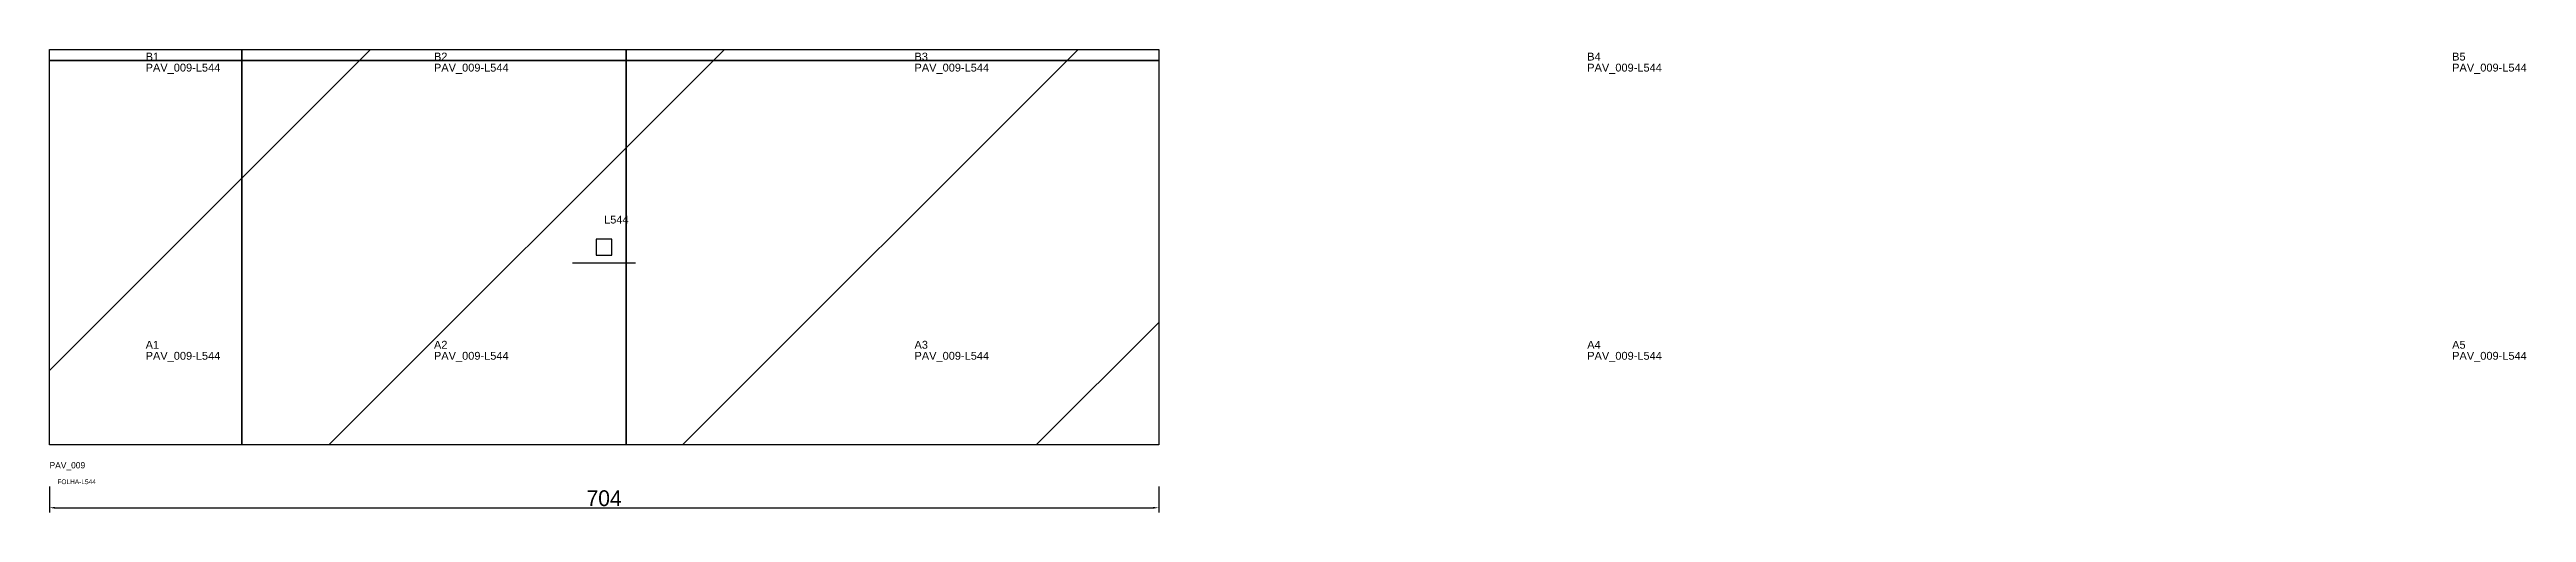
# Model space of a CAD drawing. Header units: metres. Extents: x 222 to 1794, y -92 to 202.
import ezdxf

# ---------------------------------------------------------------- set-up
doc = ezdxf.new("R2010")
doc.units = ezdxf.units.M
for name, color, linetype in [('3', 3, 'CONTINUOUS'), ('AUX00', 7, 'CONTINUOUS'), ('COTA', 241, 'CONTINUOUS'), ('FOLHA', 255, 'CONTINUOUS'), ('Hachura', 251, 'CONTINUOUS'), ('NOMENCLATURA', 7, 'CONTINUOUS'), ('Nível', 160, 'CONTINUOUS'), ('Painéis', 200, 'CONTINUOUS'), ('Pilares', 5, 'CONTINUOUS'), ('SARR_2.2x7', 40, 'CONTINUOUS')]:
    doc.layers.add(name, color=color, linetype=linetype)
doc.styles.add('ARIAL', font='Arial.ttf')
doc.styles.add('STR_STANDARD', font='arial.ttf')
doc.dimstyles.new('EZ DXF', dxfattribs={"dimtxt": 10, "dimasz": 3.5, "dimexe": 3, "dimexo": 1.5, "dimgap": 1, "dimtad": 1, "dimdec": 1, "dimdsep": 46, "dimcen": 2.5, "dimazin": 3, "dimtfac": 1, "dimtmove": 0, "dimatfit": 3})

msp = doc.modelspace()

# ---------------------------------------------------------------- hatches: boundary and pattern name
at = {"layer": 'Hachura'}
h = msp.add_hatch(dxfattribs=at)
h.set_pattern_fill('ANSI31', scale=50)
h.paths.add_polyline_path([(222.2, -49.5), (222.2, 201.5), (584.95, 201.5), (926.2, 201.5), (926.2, -49.5)])
h = msp.add_hatch(dxfattribs=at)
h.set_pattern_fill('ANSI31', scale=50)
h.paths.add_polyline_path([(222.2, -49.5), (222.2, 201.5), (584.95, 201.5), (926.2, 201.5), (926.2, -49.5)])

# ---------------------------------------------------------------- linework, layer by layer
at = {"layer": '3'}
for points in [[(222.2, 194.5), (926.2, 194.5)], [(222.2, 194.5), (926.2, 194.5)], [(344.2, -49.5), (344.2, 201.5)], [(344.2, -49.5), (344.2, 201.5)], [(588.2, -49.5), (588.2, 201.5)], [(588.2, -49.5), (588.2, 201.5)]]:
    msp.add_lwpolyline(points, close=True, dxfattribs=at)
at = {"layer": 'Painéis', "color": 200}
for p, q in [((222.2, -49.5), (222.2, 201.5)), ((222.2, 201.5), (584.95, 201.5)), ((222.2, -49.5), (222.2, 201.5)), ((222.2, 201.5), (584.95, 201.5)), ((584.95, 201.5), (926.2, 201.5)), ((584.95, 201.5), (926.2, 201.5)), ((926.2, 201.5), (926.2, -49.5)), ((926.2, 201.5), (926.2, -49.5)), ((926.2, -49.5), (222.2, -49.5)), ((926.2, -49.5), (222.2, -49.5))]:
    msp.add_line(p, q, dxfattribs=at)
at = {"layer": 'Pilares'}
msp.add_lwpolyline([(569.2, 71), (579.2, 71), (579.2, 81), (569.2, 81)], close=True, dxfattribs=at)
msp.add_lwpolyline([(569.2, 71), (579.2, 71), (579.2, 81), (569.2, 81)], close=True, dxfattribs=at)
at = {"layer": 'SARR_2.2x7'}
msp.add_line((554.2, 66), (594.2, 66), dxfattribs=at)
msp.add_line((554.2, 66), (594.2, 66), dxfattribs=at)

# ---------------------------------------------------------------- texts
at = {"layer": '3', "style": 'STR_STANDARD'}
for s, p in [('B1', (283.2, 194.5)), ('B1', (283.2, 194.5)), ('B2', (466.2, 194.5)), ('B2', (466.2, 194.5)), ('B3', (771.2, 194.5)), ('B3', (771.2, 194.5)), ('B4', (1198.2, 194.5)), ('B4', (1198.2, 194.5)), ('B5', (1747.2, 194.5)), ('B5', (1747.2, 194.5)), ('A1', (283.2, 11.5)), ('A1', (283.2, 11.5)), ('A2', (466.2, 11.5)), ('A2', (466.2, 11.5)), ('A3', (771.2, 11.5)), ('A3', (771.2, 11.5)), ('A4', (1198.2, 11.5)), ('A4', (1198.2, 11.5)), ('A5', (1747.2, 11.5)), ('A5', (1747.2, 11.5))]:
    msp.add_text(s, height=5, dxfattribs=at).set_placement(p)
at = {"layer": 'AUX00', "style": 'STR_STANDARD'}
for p in [(283.2, 187.5), (283.2, 187.5), (466.2, 187.5), (466.2, 187.5), (771.2, 187.5), (771.2, 187.5), (1198.2, 187.5), (1198.2, 187.5), (1747.2, 187.5), (1747.2, 187.5), (283.2, 4.5), (283.2, 4.5), (466.2, 4.5), (466.2, 4.5), (771.2, 4.5), (771.2, 4.5), (1198.2, 4.5), (1198.2, 4.5), (1747.2, 4.5), (1747.2, 4.5)]:
    msp.add_text('PAV_009-L544', height=5, dxfattribs=at).set_placement(p)
at = {"layer": 'FOLHA'}
msp.add_text('FOLHA-L544', height=3, dxfattribs=at).set_placement((227.2, -74.5))
msp.add_text('FOLHA-L544', height=3, dxfattribs=at).set_placement((227.2, -74.5))
at = {"layer": 'NOMENCLATURA', "insert": (574.2, 96), "char_height": 5, "attachment_point": 1, "style": 'ARIAL'}
msp.add_mtext('L544', dxfattribs=at)
msp.add_mtext('L544', dxfattribs=at)
at = {"layer": 'Nível'}
msp.add_text('PAV_009', height=4, dxfattribs=at).set_placement((222.2, -64.5))
msp.add_text('PAV_009', height=4, dxfattribs=at).set_placement((222.2, -64.5))

# ---------------------------------------------------------------- dimensions: what is measured, and where the dimension line sits
at = {"layer": 'COTA'}
msp.add_linear_dim(base=(222.2, -89.5), p1=(222.2, -74.5), p2=(926.2, -74.5), dimstyle='EZ DXF', dxfattribs=at).render()
msp.add_linear_dim(base=(222.2, -89.5), p1=(222.2, -74.5), p2=(926.2, -74.5), dimstyle='EZ DXF', dxfattribs=at).render()

doc.saveas('drawing.dxf')
